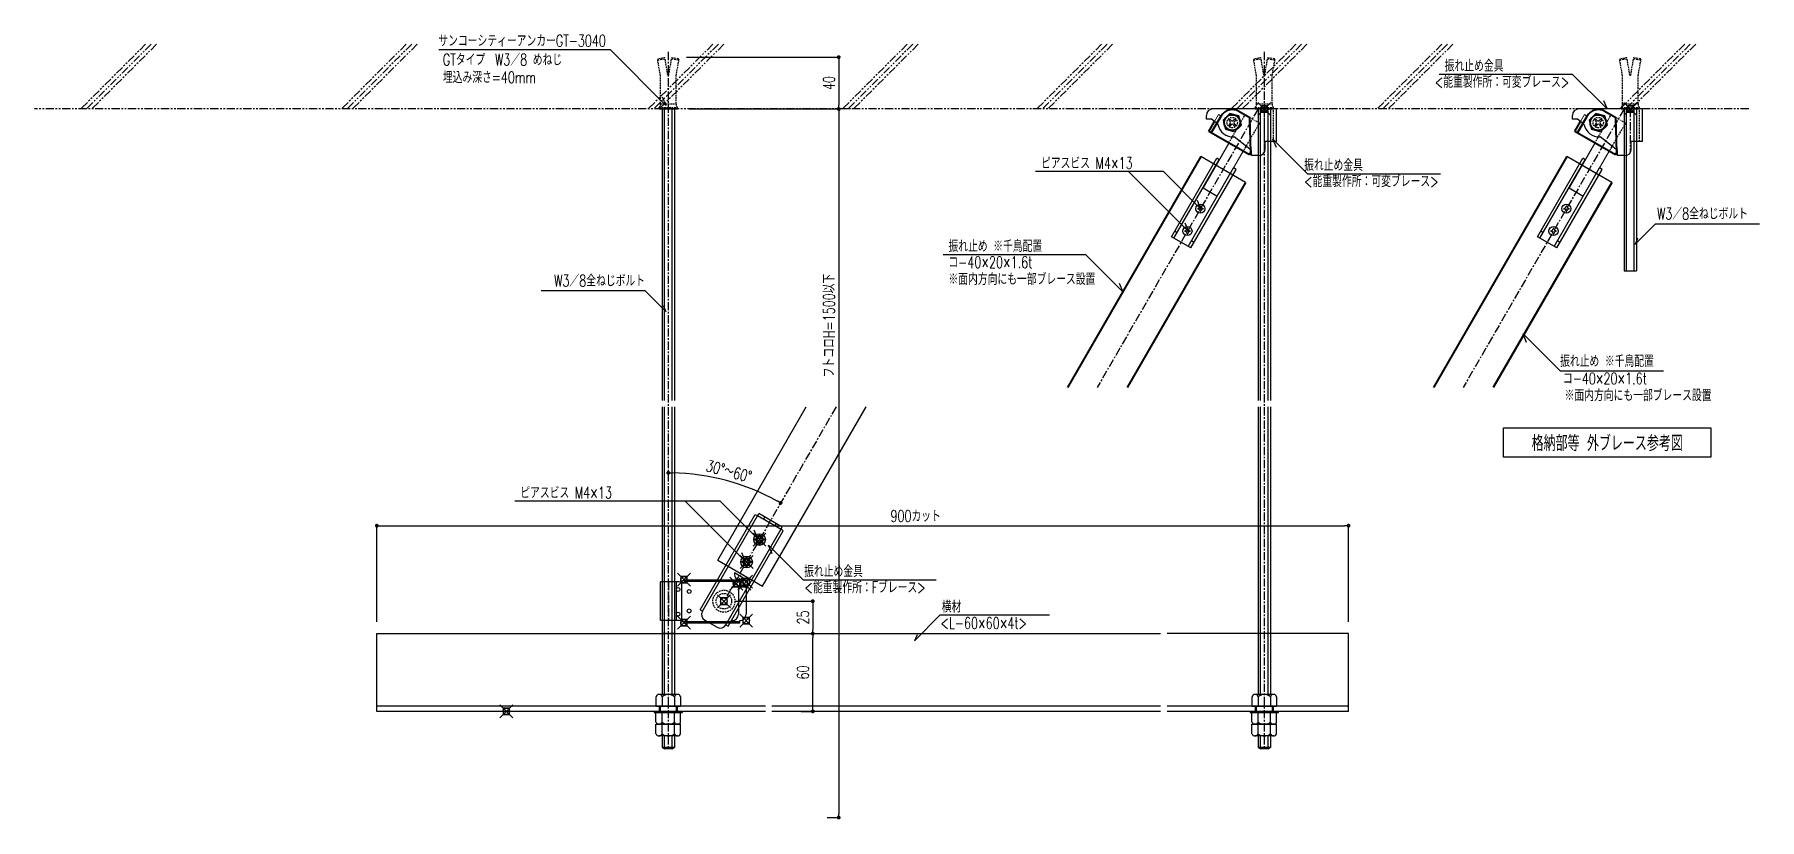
# Model space of a CAD drawing. Extents: x -275225 to 47266, y -41063 to 95295.
# Drawn here: x -213769 to -212437, y -24845 to -24239 of the extents above; entities that cross this region are included whole.
import ezdxf
from ezdxf.enums import TextEntityAlignment as Align

# ---------------------------------------------------------------- set-up
doc = ezdxf.new("R2010")
doc.units = 0
doc.header["$LTSCALE"] = 0.2
doc.header["$PDMODE"] = 99
doc.header["$PDSIZE"] = 5
for name, pattern in [('CENTER', [50.8, 31.75, -6.35, 6.35, -6.35]), ('HIDDEN', [9.525, 6.35, -3.175]), ('HIDDEN2', [4.7625, 3.175, -1.5875]), ('PHANTOM', [63.5, 31.75, -6.35, 6.35, -6.35, 6.35, -6.35])]:
    doc.linetypes.add(name, pattern=pattern)
for name, color, linetype, lineweight in [('01外形', 2, 'Continuous', 25), ('1外形', 2, 'Continuous', 25), ('2ﾎﾞﾙﾄ太線', 4, 'Continuous', 25), ('3APﾎﾞﾙﾄ', 150, 'Continuous', 25), ('8DASHED', 6, 'HIDDEN2', 9)]:
    doc.layers.add(name, color=color, linetype=linetype, lineweight=lineweight)
for name, color, linetype in [('_別途', 6, 'PHANTOM'), ('_吊下地', 40, 'Continuous'), ('_基準', 1, 'CENTER'), ('_文字', 3, 'Continuous'), ('_製品', 4, 'Continuous'), ('_製品寸法', 9, 'Continuous'), ('OKAMURA', 4, 'Continuous'), ('POINT', 1, 'Continuous')]:
    doc.layers.add(name, color=color, linetype=linetype)
doc.styles.add('OKAMURA', font='SIMPLEX.shx', dxfattribs={"width": 0.7, "bigfont": 'BIGFONT.shx'})
doc.dimstyles.new('OKAMURA-003', dxfattribs={"dimscale": 3, "dimtxt": 3, "dimasz": 1, "dimexe": 0, "dimexo": 3, "dimgap": 1, "dimtad": 1, "dimdec": 3, "dimdsep": 46, "dimtxsty": 'OKAMURA', "dimblk1": 'DOT', "dimblk2": 'DOT', "dimsah": 1, "dimcen": 0, "dimclrd": 9, "dimclre": 9, "dimclrt": 3, "dimadec": 0, "dimazin": 0, "dimtfac": 1, "dimtdec": 3, "dimtix": 1, "dimtmove": 2, "dimatfit": 3, "dimldrblk": 'NONE', "dimfxl": 0, "dimtolj": 1, "dimarcsym": 0})

# ---------------------------------------------------------------- blocks, each defined once
blk = doc.blocks.new('_DOT')
at = {"color": 0, "linetype": 'ByBlock'}
blk.add_line((-0.5, 0), (-1, 0), dxfattribs=at)
at = {"color": 0, "linetype": 'ByBlock', "const_width": 0.5}
blk.add_lwpolyline([(-0.25, 0, 1), (0.25, 0, 1)], format="xyb", close=True, dxfattribs=at)
blk = doc.blocks.new('*D1213')
at = {"layer": '_製品寸法', "color": 9, "lineweight": -2, "transparency": 16777216}
for p, q in [((227.5, 60), (236.5, 60)), ((236.5, 3), (236.5, 57)), ((227.5, 0), (236.5, 0))]:
    blk.add_line(p, q, dxfattribs=at)
at = {"layer": 'Defpoints', "color": 0, "transparency": 16777216}
for p in [(236.5, 60), (236.5, 60), (236.5, 0)]:
    blk.add_point(p, dxfattribs=at)
at = {"layer": '_製品寸法', "color": 9, "lineweight": -2, "transparency": 16777216, "xscale": 3, "yscale": 3, "zscale": 3}
for p, rotation in [((236.5, 60), 90), ((236.5, 0), 270)]:
    blk.add_blockref('_DOT', p, dxfattribs=dict(at, rotation=rotation))
at = {"layer": '_製品寸法', "color": 3, "transparency": 16777216, "insert": (229, 30), "char_height": 9, "attachment_point": 5, "rotation": 90, "style": 'OKAMURA'}
blk.add_mtext('\\A1;60', dxfattribs=at)
blk = doc.blocks.new('_None')
blk = doc.blocks.new('*D1214')
at = {"layer": '_製品寸法', "color": 9, "lineweight": -2, "ltscale": 2, "transparency": 16777216}
for p, q in [((139, 505), (256.5, 505)), ((256.5, 502), (256.5, 468)), ((141, 465), (256.5, 465))]:
    blk.add_line(p, q, dxfattribs=at)
at = {"layer": 'Defpoints', "color": 0, "ltscale": 2, "transparency": 16777216}
for p in [(130, 505), (132, 465), (256.5, 465)]:
    blk.add_point(p, dxfattribs=at)
at = {"layer": '_製品寸法', "color": 9, "lineweight": -2, "ltscale": 2, "transparency": 16777216, "xscale": 3, "yscale": 3, "zscale": 3}
for p, rotation in [((256.5, 505), 90), ((256.5, 465), 270)]:
    blk.add_blockref('_DOT', p, dxfattribs=dict(at, rotation=rotation))
at = {"layer": '_製品寸法', "color": 3, "ltscale": 2, "transparency": 16777216, "insert": (249, 485), "char_height": 9, "attachment_point": 5, "rotation": 90, "style": 'OKAMURA'}
blk.add_mtext('\\A1;40', dxfattribs=at)
blk = doc.blocks.new('*D1215')
at = {"layer": '_製品寸法', "color": 9, "lineweight": -2, "transparency": 16777216}
for p, q in [((-100, 69), (-100, 143.3)), ((-97, 143.3), (647, 143.3)), ((650, 69), (650, 143.3))]:
    blk.add_line(p, q, dxfattribs=at)
at = {"layer": 'Defpoints', "color": 0, "transparency": 16777216}
for p in [(650, 143.3), (-100, 60), (650, 60)]:
    blk.add_point(p, dxfattribs=at)
at = {"layer": '_製品寸法', "color": 9, "lineweight": -2, "transparency": 16777216, "xscale": 3, "yscale": 3, "zscale": 3, "rotation": 180}
blk.add_blockref('_DOT', (-100, 143.3), dxfattribs=at)
at = {"layer": '_製品寸法', "color": 9, "lineweight": -2, "transparency": 16777216, "xscale": 3, "yscale": 3, "zscale": 3}
blk.add_blockref('_DOT', (650, 143.3), dxfattribs=at)
at = {"layer": '_製品寸法', "color": 3, "transparency": 16777216, "insert": (315.9, 150.8), "char_height": 9, "attachment_point": 5, "style": 'OKAMURA'}
blk.add_mtext('\\A1;900カット', dxfattribs=at)
blk = doc.blocks.new('*D1216')
at = {"layer": '_製品寸法', "color": 9, "lineweight": -2, "transparency": 16777216}
for p, q in [((265.5, 465), (256.5, 465)), ((256.5, 462), (256.5, -79)), ((247.5, -82), (256.5, -82))]:
    blk.add_line(p, q, dxfattribs=at)
at = {"layer": 'Defpoints', "color": 0, "transparency": 16777216}
for p in [(256.5, 465), (256.5, -82), (256.5, -82)]:
    blk.add_point(p, dxfattribs=at)
at = {"layer": '_製品寸法', "color": 9, "lineweight": -2, "transparency": 16777216, "xscale": 3, "yscale": 3, "zscale": 3}
for p, rotation in [((256.5, 465), 90), ((256.5, -82), 270)]:
    blk.add_blockref('_DOT', p, dxfattribs=dict(at, rotation=rotation))
at = {"layer": '_製品寸法', "color": 3, "transparency": 16777216, "insert": (249, 297.8), "char_height": 9, "attachment_point": 5, "rotation": 90, "style": 'OKAMURA'}
blk.add_mtext('\\A1;フトコロH=1500以下', dxfattribs=at)
blk = doc.blocks.new('*D1217')
at = {"layer": '_製品寸法', "color": 9, "lineweight": -2, "transparency": 16777216}
for p, q in [((176.9, 85), (236.5, 85)), ((236.5, 82), (236.5, 63)), ((138.8, 60), (236.5, 60))]:
    blk.add_line(p, q, dxfattribs=at)
at = {"layer": 'Defpoints', "color": 0, "transparency": 16777216}
for p in [(167.9, 85), (129.8, 60), (236.5, 60)]:
    blk.add_point(p, dxfattribs=at)
at = {"layer": '_製品寸法', "color": 9, "lineweight": -2, "transparency": 16777216, "xscale": 3, "yscale": 3, "zscale": 3}
for p, rotation in [((236.5, 85), 90), ((236.5, 60), 270)]:
    blk.add_blockref('_DOT', p, dxfattribs=dict(at, rotation=rotation))
at = {"layer": '_製品寸法', "color": 3, "transparency": 16777216, "insert": (229, 72.5), "char_height": 9, "attachment_point": 5, "rotation": 90, "style": 'OKAMURA'}
blk.add_mtext('\\A1;25', dxfattribs=at)
blk = doc.blocks.new('*D1218')
at = {"layer": '_製品寸法', "color": 9, "lineweight": -2, "transparency": 16777216}
blk.add_arc((125, 10.8), 173.3, 60.9918, 89.0082, dxfattribs=at)
at = {"layer": 'Defpoints', "color": 0, "transparency": 16777216}
for p in [(125, 232.1), (254.5, 235), (184.3, 173.6), (167.9, 85), (125, -50.2)]:
    blk.add_point(p, dxfattribs=at)
at = {"layer": '_製品寸法', "color": 9, "lineweight": -2, "transparency": 16777216, "xscale": 3, "yscale": 3, "zscale": 3}
for p, rotation in [((125, 184.1), 179.5041077351189), ((211.7, 160.9), 330.4958922648825)]:
    blk.add_blockref('_DOT', p, dxfattribs=dict(at, rotation=rotation))
at = {"layer": '_製品寸法', "color": 3, "transparency": 16777216, "insert": (171.8, 185.4), "char_height": 9, "attachment_point": 5, "rotation": 345, "style": 'OKAMURA'}
blk.add_mtext('\\A1;30°～60°', dxfattribs=at)
blk = doc.blocks.new('可変A')
at = {"layer": '3APﾎﾞﾙﾄ', "color": 0, "linetype": 'ByBlock'}
for p, q in [((-27.5, -8.6), (-26.6, -7.8)), ((-26.3, -9.8), (-27.5, -8.6)), ((-26.3, -11.2), (-27.5, -12.4)), ((-26.6, -13.2), (-27.5, -12.4)), ((-25.5, -8.9), (-26.6, -7.8)), ((-25.5, -12.1), (-26.6, -13.2)), ((-24, -8.9), (-22.9, -7.8)), ((-24, -12.1), (-22.9, -13.2)), ((-23.2, -9.8), (-22, -8.6)), ((-23.2, -11.2), (-22, -12.4)), ((-22, -8.6), (-22.9, -7.8)), ((-22.9, -13.2), (-22, -12.4))]:
    blk.add_line(p, q, dxfattribs=at)
blk.add_lwpolyline([(-19.6, -5.3), (-26.6, -3.4), (-31.8, -8.6), (-29.9, -15.7), (-22.9, -17.6), (-17.7, -12.4)], close=True, dxfattribs=at)
for radius in [6.32, 5.82]:
    blk.add_circle((-24.8, -10.5), radius, dxfattribs=at)
for centre, start, end in [((-27, -10.5), 315, 45), ((-24.8, -8.2), 225, 315), ((-24.8, -12.8), 45, 135), ((-22.5, -10.5), 135, 225)]:
    blk.add_arc(centre, 1, start, end, dxfattribs=at)
at = {"layer": '_製品', "color": 1, "linetype": 'CENTER', "lineweight": -2}
blk.add_line((0, 0), (0, -33.6), dxfattribs=at)
at = {"layer": '_製品', "color": 6, "linetype": 'HIDDEN', "lineweight": -2}
for p, q in [((4.8, 0), (4.8, -25)), ((-4.8, 0), (-4.8, -36)), ((7, -25), (7, 0))]:
    blk.add_line(p, q, dxfattribs=at)
at = {"layer": '_製品', "color": 0, "linetype": 'ByBlock', "lineweight": -2}
for p, q in [((-44.7, -8), (-44.7, -5)), ((-40.7, -8), (-44.7, -8)), ((-35.8, -11.8), (-40.7, -8)), ((9.3, 0), (-39.7, 0)), ((9.3, -25), (9.3, 0)), ((-9.8, -32), (-23.2, -21.6)), ((0.7, -31), (0.7, -25)), ((9.3, -25), (0.7, -25)), ((-9.8, -36), (-9.8, -32)), ((-4.3, -36), (-9.8, -36))]:
    blk.add_line(p, q, dxfattribs=at)
at = {"layer": '_製品', "color": 6, "linetype": 'HIDDEN', "lineweight": -2}
blk.add_circle((-24.8, -10.5), 4, dxfattribs=at)
at = {"layer": '_製品', "color": 0, "linetype": 'ByBlock', "lineweight": -2}
for centre, radius, start, end in [((-39.7, -5), 5, 90, 180), ((-24, -9.6), 12, 190.7539, 273.5732), ((-4.3, -31), 5, 270, 0)]:
    blk.add_arc(centre, radius, start, end, dxfattribs=at)
blk.add_point((0, 0), dxfattribs=at)
blk = doc.blocks.new('可変BC')
at = {"layer": '01外形', "color": 0, "linetype": 'ByBlock'}
for centre in [(-24.5, -66.5), (-34.5, -83.8)]:
    blk.add_circle(centre, 3.5, dxfattribs=at)
for centre, radius, start, end in [((-26.5, -64.5), 1.74, 269.9987, 0.0013), ((-24.5, -66.5), 2.05, 171.938, 180), ((-24.5, -66.5), 2.05, 180, 188.062), ((-24.5, -66.5), 2.05, 90, 98.062), ((-24.5, -66.5), 2.05, 81.938, 90), ((-22.4, -64.5), 1.74, 179.9987, 270.0013), ((-24.5, -66.5), 2.05, 0, 8.062), ((-24.5, -66.5), 2.05, 351.938, 0), ((-26.5, -68.5), 1.74, 359.9987, 90.0013), ((-24.5, -66.5), 2.05, 261.938, 270), ((-24.5, -66.5), 2.05, 270, 278.062), ((-22.4, -68.5), 1.74, 89.9987, 180.0013), ((-36.5, -81.8), 1.74, 269.9987, 0.0013), ((-34.5, -83.8), 2.05, 171.938, 180), ((-34.5, -83.8), 2.05, 180, 188.062), ((-36.5, -85.8), 1.74, 359.9987, 90.0013), ((-34.5, -83.8), 2.05, 90, 98.062), ((-34.5, -83.8), 2.05, 261.938, 270), ((-34.5, -83.8), 2.05, 81.938, 90), ((-34.5, -83.8), 2.05, 270, 278.062), ((-32.4, -81.8), 1.74, 179.9987, 270.0013), ((-32.4, -85.8), 1.74, 89.9987, 180.0013), ((-34.5, -83.8), 2.05, 0, 8.062), ((-34.5, -83.8), 2.05, 351.938, 0)]:
    blk.add_arc(centre, radius, start, end, dxfattribs=at)
at = {"layer": '1外形', "color": 0, "linetype": 'ByBlock', "lineweight": 40}
for p, q in [((-18.1, -6.9), (-13.7, 0.8)), ((-16.1, -8), (-8.6, 5)), ((13.7, 3.6), (5.1, 8.6)), ((14.5, -23), (13.7, 3.6)), ((13.3, -25), (-18.1, -6.9)), ((-24.3, -26.2), (-127.2, -204.5)), ((13.3, -25), (14.5, -23)), ((10.4, -46.2), (-81.1, -204.5))]:
    blk.add_line(p, q, dxfattribs=at)
at = {"layer": '1外形', "color": 0, "linetype": 'ByBlock'}
for p, q in [((-46.9, -88.1), (-11.9, -27.5)), ((-45, -89.3), (-10, -28.7)), ((-34, -95.6), (1, -35)), ((-32, -96.8), (3, -36.2)), ((-12.5, -33), (-14.4, -31.9)), ((-10, -28.7), (-11.9, -27.5)), ((0.5, -40.5), (-1.5, -39.4)), ((3, -36.2), (1, -35)), ((-32, -96.8), (-46.9, -88.1)), ((-42.5, -85), (-44.4, -83.8)), ((-29.5, -92.5), (-31.5, -91.3))]:
    blk.add_line(p, q, dxfattribs=at)
at = {"layer": '1外形', "color": 0, "linetype": 'ByBlock', "lineweight": 40}
blk.add_arc((0.1, 0), 10, 60, 150, dxfattribs=at)
at = {"layer": '2ﾎﾞﾙﾄ太線', "color": 0, "linetype": 'ByBlock'}
for p, q in [((-2.6, -15.8), (-22.5, -50.3)), ((-22.5, -50.3), (-11.5, -56.7))]:
    blk.add_line(p, q, dxfattribs=at)
at = {"layer": '8DASHED', "color": 0, "linetype": 'ByBlock'}
for p, q in [((-13.7, 0.8), (-10.6, 6.1)), ((-8.6, 5), (-10.6, 6.1)), ((8.4, -22.2), (-11.5, -56.7)), ((0.5, -40.5), (-14.4, -31.9))]:
    blk.add_line(p, q, dxfattribs=at)
at = {"layer": '8DASHED', "color": 6, "linetype": 'HIDDEN'}
blk.add_line((10, 6), (21, -0.4), dxfattribs=at)
at = {"layer": '_製品', "color": 1, "linetype": 'CENTER'}
blk.add_line((20, 10.5), (-104.2, -204.5), dxfattribs=at)
at = {"layer": '_製品', "color": 6, "linetype": 'HIDDEN'}
for p, q in [((-2.6, -15.8), (10, 6)), ((21, -0.4), (8.4, -22.2))]:
    blk.add_line(p, q, dxfattribs=at)
at = {"layer": '_製品', "color": 0}
blk.add_line((10.4, -46.2), (-24.3, -26.2), dxfattribs=at)
at = {"layer": '_製品', "color": 6, "linetype": 'HIDDEN'}
blk.add_circle((0, 0), 4, dxfattribs=at)
blk = doc.blocks.new('Fブレース1')
at = {"layer": '_基準'}
blk.add_line((0, 30), (0, 0), dxfattribs=at)
at = {"layer": '_製品', "color": 0, "linetype": 'ByBlock'}
for p, q in [((8.3, 30), (-6, 30)), ((-6, 0), (-6, 30)), ((6.1, 0), (6.1, 30)), ((10.4, 1), (10.4, 29)), ((12, 31.6), (55, 31.6)), ((12, 30.6), (55, 30.6)), ((42.7, 31.6), (42.8, 31.6)), ((55, 30), (55, 31.6)), ((54, 25), (54, 5)), ((60, 25), (60, 5)), ((8.3, 0), (-6, 0)), ((55, -1.6), (55, 0)), ((12, -0.6), (55, -0.6)), ((12, -1.6), (55, -1.6)), ((42.7, -1.6), (42.8, -1.6))]:
    blk.add_line(p, q, dxfattribs=at)
for centre in [(16, 22.5), (16, 7.5)]:
    blk.add_circle(centre, 1.5, dxfattribs=at)
at = {"layer": '_製品', "color": 6, "linetype": 'HIDDEN'}
for radius in [8.5, 6]:
    blk.add_circle((42.8, 15), radius, dxfattribs=at)
at = {"layer": '_製品', "color": 0, "linetype": 'ByBlock'}
for centre, start, end in [((8.3, 35), 270, 317.1564), ((49, 25), 0, 90), ((55, 25), 0, 90), ((8.3, -5), 42.8436, 90), ((49, 5), 270, 0), ((55, 5), 270, 0)]:
    blk.add_arc(centre, 5, start, end, dxfattribs=at)
for centre, major_axis, ratio in [((7.5, 24.1), (0, 1.5), 0.904894), ((7.5, 5), (0, 1.49), 0.909015)]:
    blk.add_ellipse(centre, major_axis=major_axis, ratio=ratio, dxfattribs=at)
for p in [(12, 31.6), (52.5, 28.5), (58.5, 28.5), (60, 30), (42.8, 15), (60, 0), (12, -1.6)]:
    blk.add_point(p, dxfattribs=at)
blk = doc.blocks.new('ビスM5X08横')
at = {"layer": '_吊下地'}
for p, q in [((-3.5, 0.5), (-2, 0.5)), ((-3.5, -0.5), (-3.5, 0.5)), ((-0.5, 3.5), (0.5, 3.5)), ((-0.5, 2), (-0.5, 3.5)), ((0.5, 3.5), (0.5, 2)), ((2, 0.5), (3.5, 0.5)), ((3.5, 0.5), (3.5, -0.5)), ((-2, -0.5), (-3.5, -0.5)), ((-0.5, -3.5), (-0.5, -2)), ((0.5, -3.5), (-0.5, -3.5)), ((0.5, -2), (0.5, -3.5)), ((3.5, -0.5), (2, -0.5))]:
    blk.add_line(p, q, dxfattribs=at)
blk.add_circle((0, 0), 4.5, dxfattribs=at)
for centre, start, end in [((-2, 2), 270, 0), ((2, 2), 180, 270), ((-2, -2), 0, 90), ((2, -2), 90, 180)]:
    blk.add_arc(centre, 1.5, start, end, dxfattribs=at)
at = {"layer": 'POINT', "color": 1}
blk.add_point((0, 0), dxfattribs=at)
blk = doc.blocks.new('Fブレース2')
at = {"layer": '_製品', "color": 0, "linetype": 'ByBlock'}
for p, q in [((-20, 5.5), (-20, -5.5)), ((-15, 12.5), (-15, 10.5)), ((-15, 12.5), (70, 12.5)), ((-15, 10.5), (72, 10.5)), ((23, -3.75), (23, 3.75)), ((70, 12.5), (70, 10.5)), ((70, -10.5), (70, 10.5)), ((72, -10.5), (72, 10.5)), ((-15, -10.5), (72, -10.5)), ((-15, -10.5), (-15, -12.5)), ((-15, -12.5), (70, -12.5)), ((70, -12.5), (70, -10.5))]:
    blk.add_line(p, q, dxfattribs=at)
at = {"layer": '_製品', "color": 0, "linetype": 'ByBlock', "ltscale": 0.5}
for p, q in [((70, 5), (72, 5)), ((70, -5), (72, -5))]:
    blk.add_line(p, q, dxfattribs=at)
at = {"layer": '_製品', "color": 6, "linetype": 'HIDDEN'}
for centre, radius in [((0, 0), 8.5), ((0, 0), 6), ((35, 0), 2.5), ((55, 0), 2.5)]:
    blk.add_circle(centre, radius, dxfattribs=at)
at = {"layer": '_製品', "color": 0, "linetype": 'ByBlock'}
for centre, radius, start, end in [((-15, 5.5), 5, 90, 180), ((23.84, 0), 3.84, 102.68038, 257.31962), ((-15, -5.5), 5, 180, 270)]:
    blk.add_arc(centre, radius, start, end, dxfattribs=at)
blk.add_point((0, 0), dxfattribs=at)
blk = doc.blocks.new('A$C34404818')
at = {"layer": '_基準'}
blk.add_line((86.6, 150), (0, 0), dxfattribs=at)
at = {"layer": '_製品'}
for p, q in [((-4.8, 31.7), (63.5, 150)), ((29.8, 11.7), (109.7, 150)), ((-4.8, 31.7), (29.8, 11.7))]:
    blk.add_line(p, q, dxfattribs=at)
at = {"layer": '_製品', "rotation": 60.00000000000002}
blk.add_blockref('Fブレース2', (0, 0), dxfattribs=at)
at = {"layer": '_製品'}
blk.add_blockref('Fブレース1', (-42.8, -15), dxfattribs=at)
at = {"layer": '_製品寸法', "rotation": 180}
for p in [(27.5, 47.6), (17.5, 30.3)]:
    blk.add_blockref('ビスM5X08横', p, dxfattribs=at)
blk = doc.blocks.new('ブレース-anchor')
at = {"color": 0, "linetype": 'HIDDEN'}
for p, q in [((-8.2, 37.8), (-7.4, 39)), ((-8.2, 37.8), (-2.6, 38.8)), ((-6, 25.5), (-8.2, 37.8)), ((-7.4, 39), (-2.7, 39.8)), ((-0.3, 26), (-2.7, 39.8)), ((0.3, 26), (2.7, 39.8)), ((2.6, 38.8), (8.2, 37.8)), ((2.7, 39.8), (7.4, 39)), ((6, 25.5), (8.2, 37.8)), ((7.4, 39), (8.2, 37.8)), ((-6, 4), (-6, 25.5)), ((-0.3, 26), (0.3, 26)), ((6, 4), (6, 25.5)), ((-7, 1), (7, 1)), ((-7, 0), (-7, 1)), ((-6, 4), (6, 4)), ((7, 0), (7, 1))]:
    blk.add_line(p, q, dxfattribs=at)
at = {"color": 0}
for p, q in [((-7, 0), (7, 0)), ((-4.8, 0), (-4.8, -125)), ((4.8, 0), (4.8, -125)), ((-2.9, -125), (-2.9, 0)), ((2.9, -125), (2.9, 0)), ((-4.8, -125), (4.8, -125))]:
    blk.add_line(p, q, dxfattribs=at)
at = {"color": 0, "linetype": 'HIDDEN'}
for centre, start, end in [((-11.6, 4.2), 325.2699, 357.8602), ((11.6, 4.2), 182.1398, 214.7301)]:
    blk.add_arc(centre, 5.64, start, end, dxfattribs=at)
blk.add_blockref('可変A', (0, 0))
blk = doc.blocks.new('sotobure')
at = {"layer": '_製品'}
for name, p in [('ブレース-anchor', (211.8, 0)), ('可変BC', (187, -10.5)), ('可変A', (211.8, 0))]:
    blk.add_blockref(name, p, dxfattribs=at)
blk = doc.blocks.new('P1X_SS_TREO_KHONG_GOM_DA_LECH_1')
at = {"layer": '_基準'}
for p, q in [((-230, 44), (-230, -494)), ((230, 44), (230, -494))]:
    blk.add_line(p, q, dxfattribs=at)
blk.add_point((-355, -465), dxfattribs=at)
at = {"layer": '_製品', "linetype": 'HIDDEN'}
for p, q in [((-238.2, 37.8), (-237.4, 39)), ((-238.2, 37.8), (-232.6, 38.8)), ((-236, 25.5), (-238.2, 37.8)), ((-237.4, 39), (-232.7, 39.8)), ((-230.3, 26), (-232.7, 39.8)), ((-229.7, 26), (-227.3, 39.8)), ((-227.4, 38.8), (-221.8, 37.8)), ((-227.3, 39.8), (-222.6, 39)), ((-224, 25.5), (-221.8, 37.8)), ((-222.6, 39), (-221.8, 37.8)), ((221.8, 37.8), (222.6, 39)), ((221.8, 37.8), (227.4, 38.8)), ((224, 25.5), (221.8, 37.8)), ((222.6, 39), (227.3, 39.8)), ((229.7, 26), (227.3, 39.8)), ((230.3, 26), (232.7, 39.8)), ((232.6, 38.8), (238.2, 37.8)), ((232.7, 39.8), (237.4, 39)), ((236, 25.5), (238.2, 37.8)), ((237.4, 39), (238.2, 37.8)), ((-236, 4), (-236, 25.5)), ((-230.3, 26), (-229.7, 26)), ((-224, 4), (-224, 25.5)), ((224, 4), (224, 25.5)), ((229.7, 26), (230.3, 26)), ((236, 4), (236, 25.5)), ((-237, 1), (-223, 1)), ((-237, 0), (-237, 1)), ((-236, 4), (-224, 4)), ((-223, 0), (-223, 1)), ((223, 1), (237, 1)), ((223, 0), (223, 1)), ((224, 4), (236, 4)), ((237, 0), (237, 1))]:
    blk.add_line(p, q, dxfattribs=at)
at = {"layer": '_製品'}
for p, q in [((-237, 0), (-223, 0)), ((-234.8, 0), (-234.8, -225)), ((-225.2, 0), (-225.2, -225)), ((-232.9, -225), (-232.9, 0)), ((-227.1, -225), (-227.1, 0)), ((223, 0), (237, 0)), ((225.2, 0), (225.2, -225)), ((227.1, -225), (227.1, 0)), ((232.9, -225), (232.9, 0)), ((234.8, 0), (234.8, -225)), ((-234.8, -230), (-234.8, -452)), ((-232.9, -452), (-232.9, -230)), ((-227.1, -452), (-227.1, -230)), ((-225.2, -230), (-225.2, -452)), ((225.2, -230), (225.2, -452)), ((227.1, -452), (227.1, -230)), ((232.9, -452), (232.9, -230)), ((234.8, -230), (234.8, -452)), ((-455, -465), (-455, -405)), ((-455, -405), (-155, -405)), ((-234.8, -405), (-234.8, -432.8)), ((-232.9, -452), (-232.9, -405)), ((-227.1, -432.8), (-227.1, -405)), ((-225.2, -405), (-225.2, -432.8)), ((-150, -405), (150, -405)), ((295, -405), (155, -405)), ((295, -465), (295, -405)), ((-222.9, -452), (-237.3, -452)), ((237.1, -452), (222.7, -452)), ((-155, -461), (-455, -461)), ((-155, -465), (-455, -465)), ((-239.5, -453.7), (-239.5, -461)), ((-239.5, -461), (-220.5, -461)), ((-223.4, -461), (-238.9, -461)), ((-234.7, -453.7), (-234.7, -461)), ((-225.2, -453.7), (-225.2, -461)), ((-220.5, -453.7), (-220.5, -461)), ((150, -461), (-150, -461)), ((150, -465), (-150, -465)), ((295, -461), (155, -461)), ((295, -465), (155, -465)), ((220.5, -453.7), (220.5, -461)), ((220.5, -461), (239.5, -461)), ((236.6, -461), (221.1, -461)), ((225.3, -453.7), (225.3, -461)), ((234.8, -453.7), (234.8, -461)), ((239.5, -453.7), (239.5, -461)), ((-239.5, -473.3), (-239.5, -466)), ((-239.5, -466), (-220.5, -466)), ((-239.5, -482.3), (-239.5, -475)), ((-239.5, -475), (-220.5, -475)), ((-221.2, -475), (-238.9, -475)), ((-234.7, -473.3), (-234.7, -466)), ((-234.7, -482.3), (-234.7, -475)), ((-225.2, -473.3), (-225.2, -466)), ((-225.2, -482.3), (-225.2, -475)), ((-220.5, -473.3), (-220.5, -466)), ((-220.5, -482.3), (-220.5, -475)), ((220.5, -473.3), (220.5, -466)), ((220.5, -466), (239.5, -466)), ((220.5, -482.3), (220.5, -475)), ((220.5, -475), (239.5, -475)), ((238.8, -475), (221.1, -475)), ((225.3, -473.3), (225.3, -466)), ((225.3, -482.3), (225.3, -475)), ((234.8, -473.3), (234.8, -466)), ((234.8, -482.3), (234.8, -475)), ((239.5, -473.3), (239.5, -466)), ((239.5, -482.3), (239.5, -475)), ((-222.9, -484), (-237.3, -484)), ((-234.8, -484), (-234.8, -493)), ((-232.9, -494), (-232.9, -484)), ((-227.1, -494), (-227.1, -484)), ((-225.2, -484), (-225.2, -493)), ((237.1, -484), (222.7, -484)), ((225.2, -484), (225.2, -493)), ((227.1, -494), (227.1, -484)), ((232.9, -494), (232.9, -484)), ((234.8, -484), (234.8, -493)), ((-225.2, -493), (-234.8, -493)), ((-234.8, -493), (-232.9, -494)), ((-227.1, -494), (-232.9, -494)), ((-227.1, -494), (-225.2, -493)), ((234.8, -493), (225.2, -493)), ((225.2, -493), (227.1, -494)), ((232.9, -494), (227.1, -494)), ((232.9, -494), (234.8, -493))]:
    blk.add_line(p, q, dxfattribs=at)
at = {"layer": '_製品', "color": 6}
for p, q in [((-224, -461), (-236, -461)), ((-236, -465), (-224, -465)), ((236, -461), (224, -461)), ((224, -465), (236, -465))]:
    blk.add_line(p, q, dxfattribs=at)
at = {"layer": '_製品'}
for points in [[(-241, -466), (-219, -466), (-219, -465), (-241, -465)], [(219, -466), (241, -466), (241, -465), (219, -465)]]:
    blk.add_lwpolyline(points, close=True, dxfattribs=at)
at = {"layer": '_製品', "color": 6}
for points in [[(-236, -461), (-237, -461), (-237, -465), (-236, -465)], [(-223, -461), (-224, -461), (-224, -465), (-223, -465)], [(224, -461), (223, -461), (223, -465), (224, -465)], [(237, -461), (236, -461), (236, -465), (237, -465)]]:
    blk.add_lwpolyline(points, close=True, dxfattribs=at)
at = {"layer": '_製品', "linetype": 'HIDDEN'}
for centre, start, end in [((-241.6, 4.2), 325.2699, 357.8602), ((-218.4, 4.2), 182.1398, 214.7301), ((218.4, 4.2), 325.2699, 357.8602), ((241.6, 4.2), 182.1398, 214.7301)]:
    blk.add_arc(centre, 5.64, start, end, dxfattribs=at)
at = {"layer": '_製品'}
for centre, radius, start, end in [((-237.1, -454.5), 2.51, 18.5848, 160.974), ((-230, -459.5), 7.49, 50.6124, 129.3876), ((-222.9, -454.5), 2.51, 18.8053, 161.1947), ((222.9, -454.5), 2.51, 18.5848, 160.974), ((230, -459.5), 7.49, 50.6124, 129.3876), ((237.1, -454.5), 2.51, 18.8053, 161.1947), ((-237.1, -472.5), 2.51, 199.026, 341.4152), ((-230, -467.5), 7.49, 230.6124, 309.3876), ((-222.9, -472.5), 2.51, 198.8053, 341.1947), ((222.9, -472.5), 2.51, 199.026, 341.4152), ((230, -467.5), 7.49, 230.6124, 309.3876), ((237.1, -472.5), 2.51, 198.8053, 341.1947), ((-237.1, -481.5), 2.51, 199.026, 341.4152), ((-230, -476.5), 7.49, 230.6124, 309.3876), ((-222.9, -481.5), 2.51, 198.8053, 341.1947), ((222.9, -481.5), 2.51, 199.026, 341.4152), ((230, -476.5), 7.49, 230.6124, 309.3876), ((237.1, -481.5), 2.51, 198.8053, 341.1947)]:
    blk.add_arc(centre, radius, start, end, dxfattribs=at)
at = {"layer": 'OKAMURA', "linetype": 'HIDDEN'}
for p, q in [((-225.2, -405), (-234.8, -405)), ((-225.2, -405), (-234.8, -405)), ((234.8, -405), (225.2, -405)), ((234.8, -405), (225.2, -405))]:
    blk.add_line(p, q, dxfattribs=at)
at = {"layer": 'OKAMURA'}
blk.add_line((-345.2, -461), (-364.8, -461), dxfattribs=at)
at = {"layer": '_製品'}
for name, p in [('sotobure', (300.7, 0)), ('可変BC', (205.2, -10.5)), ('可変A', (230, 0)), ('A$C34404818', (-187.1, -380))]:
    blk.add_blockref(name, p, dxfattribs=at)
blk = doc.blocks.new('*U1212')
at = {"layer": '_別途'}
for p, q in [((-278.3904, 515), (-328.3904, 465)), ((-274.1478, 515), (-324.1478, 465)), ((-269.9052, 515), (-319.9052, 465)), ((-77.249, 515), (-127.249, 465)), ((-73.0064, 515), (-123.0064, 465)), ((-68.7638, 515), (-118.7638, 465)), ((159.4551, 515), (109.4551, 465)), ((163.6977, 515), (113.6977, 465)), ((167.9403, 515), (117.9403, 465)), ((309.4551, 515), (259.4551, 465)), ((313.6977, 515), (263.6977, 465)), ((317.9403, 515), (267.9403, 465)), ((459.4551, 515), (409.4551, 465)), ((463.6977, 515), (413.6977, 465)), ((467.9403, 515), (417.9403, 465)), ((609.4551, 515), (559.4551, 465)), ((613.6977, 515), (563.6977, 465)), ((617.9403, 515), (567.9403, 465)), ((722.1141, 515), (672.1141, 465)), ((726.3568, 515), (676.3568, 465)), ((730.5994, 515), (680.5994, 465)), ((909.4551, 515), (859.4551, 465)), ((913.6977, 515), (863.6977, 465)), ((917.9403, 515), (867.9403, 465)), ((958.9097, 465), (-364.1761, 465))]:
    blk.add_line(p, q, dxfattribs=at)
at = {"layer": '_基準'}
blk.add_point((0, 0), dxfattribs=at)
at = {"layer": '_文字', "color": 9}
for points in [[(120.3546, 474.4148), (123.0531, 467.7879), (80.2751, 510.6725), (-52.0014, 510.6725)], [(846.8277, 471.6269), (849.5262, 465), (822.8868, 491.7057), (720.0768, 491.7057)], [(594.3294, 435.1228), (591.631, 441.7496), (618.2703, 415.0439), (721.0803, 415.0439)], [(523.7142, 376.9751), (526.4127, 370.3482), (480.2721, 416.6038), (408.5005, 416.6038)], [(533.0907, 394.6409), (535.7891, 388.0141), (507.2705, 416.6038), (408.5005, 416.6038)], [(873.1758, 365.0946), (871.0301, 360.4931), (886.9477, 376.4108), (967.194, 376.4108)], [(472.9895, 330.5426), (475.6879, 323.9157), (447.1693, 352.5055), (337.0691, 352.5055)], [(120.9239, 313.3777), (123.0696, 308.7763), (107.152, 324.6939), (26.9058, 324.6939)], [(787.4798, 284.743), (784.7814, 291.3699), (813.3, 262.7801), (893.2276, 262.7801)], [(181.5603, 122.5421), (184.2588, 115.9152), (138.1182, 162.1708), (6.6185, 162.1708)], [(190.9368, 140.2079), (193.6353, 133.5811), (165.1166, 162.1708), (6.6185, 162.1708)], [(205.1083, 121.5498), (202.4098, 128.1767), (229.0492, 101.471), (331.8592, 101.471)], [(317.1277, 59.1078), (314.982, 54.5064), (334.9336, 74.458), (419.1584, 74.458)]]:
    blk.add_lwpolyline(points, dxfattribs=at)
blk.add_lwpolyline([(769.6659, 196.3304), (769.6659, 218.8304), (929.6659, 218.8304), (929.6659, 196.3304)], close=True, dxfattribs=at)
blk.add_blockref('P1X_SS_TREO_KHONG_GOM_DA_LECH_1', (355, 465))
at = {"layer": '_文字', "style": 'OKAMURA', "width": 0.7}
for s, p in [('サンコーシティーアンカーGT-3040', (-52.5028, 513.1187)), ('GTタイプ\u3000W3／8 めねじ', (-48.9973, 498.5522)), ('埋込み深さ=40mm', (-48.9973, 484.9217)), ('振れ止め金具', (724.2233, 493.7967)), ('<能重製作所：可変ブレース>', (716.649, 481.3564)), ('ピアスビス M4×13', (412.647, 418.6948)), ('振れ止め金具', (615.7741, 417.1349)), ('<能重製作所：可変ブレース>', (615.7741, 404.6945)), ('W3／8全ねじボルト', (888.0823, 379.6717)), ('振れ止め ※千鳥配置 ', (341.2156, 354.5965)), ('コ-40×20×1.6t', (341.2156, 342.1561)), ('W3／8全ねじボルト', (36.8375, 327.9549)), ('※面内方向にも一部ブレース設置', (341.2156, 329.1592)), ('振れ止め ※千鳥配置 ', (813.3, 265.8321)), ('コ-40×20×1.6t', (815.4635, 252.4308)), ('※面内方向にも一部ブレース設置', (816.7809, 239.4338)), ('ピアスビス M4×13', (10.765, 164.2618)), ('振れ止め金具', (229.8525, 103.562)), ('<能重製作所：Fブレース>', (230.1694, 91.1216)), ('横材', (336.0682, 76.2727)), ('<L-60×60×4t>', (335.1467, 63.6291))]:
    blk.add_text(s, height=9, dxfattribs=at).set_placement(p)
blk.add_text('格納部等 外ブレース参考図', height=12, dxfattribs=at).set_placement((849.6659, 207.5804), align=Align.MIDDLE)
at = {"layer": '_製品寸法', "ltscale": 2}
dim = blk.add_linear_dim(base=(256.5001, 465), p1=(130, 505), p2=(132, 465), angle=90, dimstyle='OKAMURA-003', dxfattribs=at)
dim.commit()
dim.dimension.update_dxf_attribs({"geometry": '*D1214', "text_midpoint": (249.0001, 485)})
at = {"layer": '_製品寸法'}
dim = blk.add_linear_dim(base=(256.5001, -82), p1=(256.5001, 465), p2=(256.5001, -82), angle=90, text='フトコロH=1500以下', dimstyle='OKAMURA-003', dxfattribs=at)
dim.commit()
dim.dimension.update_dxf_attribs({"geometry": '*D1216', "text_midpoint": (249.0001, 297.7926), "dimtype": 128})
dim = blk.add_angular_dim_2l(base=(184.2767, 173.6429), line1=((254.4525, 235), (167.85, 85)), line2=((125, 232.1495), (125, -50.2)), text='<>～60°', dimstyle='OKAMURA-003', dxfattribs=at)
dim.commit()
dim.dimension.update_dxf_attribs({"geometry": '*D1218', "text_midpoint": (171.7979, 185.4339)})
dim = blk.add_linear_dim(base=(650, 143.3095), p1=(-100, 60), p2=(650, 60), text='900カット', dimstyle='OKAMURA-003', dxfattribs=at)
dim.commit()
dim.dimension.update_dxf_attribs({"geometry": '*D1215', "text_midpoint": (315.9008, 150.8095), "dimtype": 128})
for p1, p2, picture, middle in [((167.85, 85), (129.7625, 60), '*D1217', (229.0001, 72.5)), ((236.5001, 0), (236.5001, 60), '*D1213', (229.0001, 30))]:
    dim = blk.add_linear_dim(base=(236.5001, 60), p1=p1, p2=p2, angle=90, dimstyle='OKAMURA-003', dxfattribs=at)
    dim.commit()
    dim.dimension.update_dxf_attribs({"geometry": picture, "text_midpoint": middle})

msp = doc.modelspace()

# ---------------------------------------------------------------- block references
msp.add_blockref('*U1212', (-213404.3821, -24761.9029))

doc.saveas('drawing.dxf')
